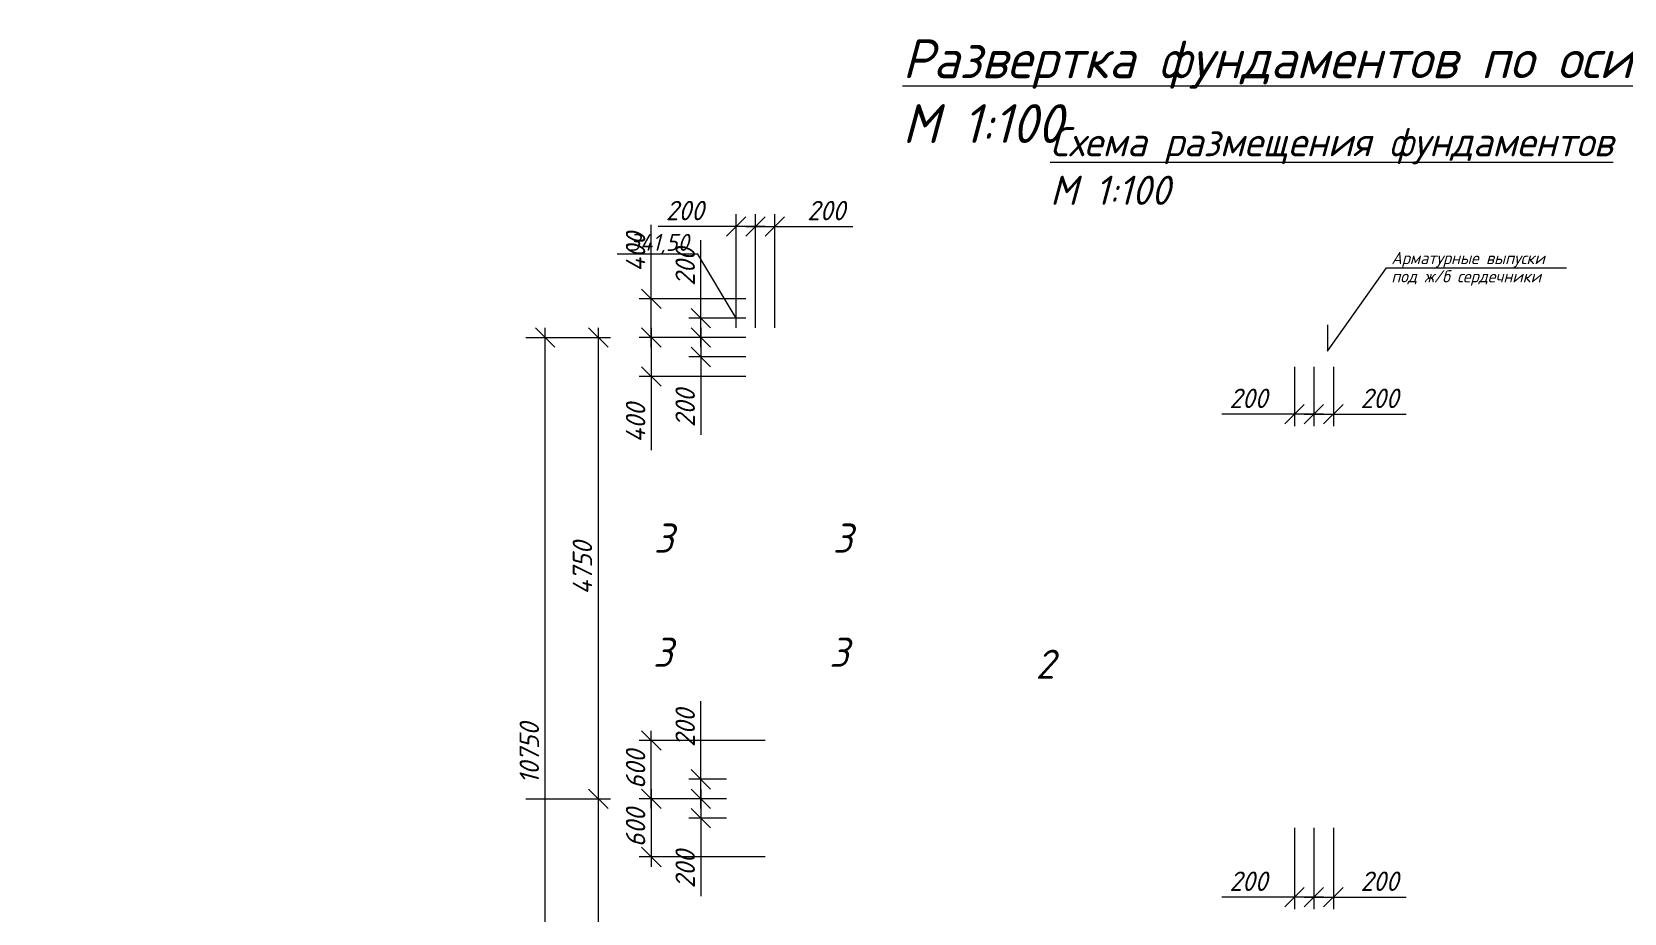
# Model space of a CAD drawing. Header units: millimetres. Extents: x 339888 to 1025294, y -263818 to -40540.
# Drawn here: x 927569 to 943964, y -220307 to -211229 of the extents above; entities that cross this region are included whole.
import ezdxf
from ezdxf import colors
from ezdxf.entities.mleader import LeaderData, LeaderLine
from ezdxf.math import Vec2, Vec3

# ---------------------------------------------------------------- set-up
doc = ezdxf.new("R2010")
doc.units = ezdxf.units.MM
doc.layers.get('0').update_dxf_attribs({"lineweight": 15})
for name, color, linetype, lineweight in [('0 @ 100', 7, 'Continuous', 15), ('0 @ 50', 7, 'Continuous', 15), ('Размеры', 250, 'Continuous', 18), ('Размеры @ 100', 250, 'Continuous', 18)]:
    doc.layers.add(name, color=color, linetype=linetype, lineweight=lineweight)
doc.styles.add('ГОСТ 2', font='GOST_Common Italic.ttf', dxfattribs={"height": 2})
doc.styles.add('ГОСТ 2.5', font='GOST_Common Italic.ttf', dxfattribs={"height": 2.5})
doc.styles.add('ГОСТ 3', font='GOST_Common Italic.ttf', dxfattribs={"height": 3})
doc.dimstyles.new('ГОСТ_2К', dxfattribs={"dimtxt": 2, "dimasz": 2, "dimexe": 1.25, "dimexo": 1, "dimtad": 1, "dimdec": 0, "dimtxsty": 'ГОСТ 2', "dimblk": 'OBLIQUE', "dimcen": -2.5, "dimdle": 1, "dimclrd": 251, "dimclre": 251, "dimclrt": 256, "dimadec": 1, "dimazin": 0, "dimtfac": 1, "dimtdec": 0, "dimtmove": 0, "dimatfit": 3, "dimfxl": 1, "dimlwd": 15, "dimlwe": 15, "dimarcsym": 1})

# ---------------------------------------------------------------- blocks, each defined once
blk = doc.blocks.new('_Oblique')
at = {"color": 0, "linetype": 'ByBlock', "lineweight": -2}
blk.add_line((-0.5, -0.5), (0.5, 0.5), dxfattribs=at)
blk = doc.blocks.new('*D366')
at = {"layer": 'Defpoints', "color": 0, "lineweight": 15, "transparency": 16777216}
for p in [(932556, -219128), (933402, -219128), (932556, -223878)]:
    blk.add_point(p, dxfattribs=at)
at = {"layer": 'Размеры', "color": 251, "lineweight": 15, "transparency": 16777216}
for p, q in [((933402, -223978), (933402, -219028)), ((932656, -219128), (933527, -219128)), ((932656, -223878), (933527, -223878))]:
    blk.add_line(p, q, dxfattribs=at)
at = {"layer": 'Размеры', "color": 251, "lineweight": 15, "transparency": 16777216, "xscale": 200, "yscale": 200, "zscale": 200}
for p, rotation in [((933402, -219128), 90), ((933402, -223878), 270)]:
    blk.add_blockref('_Oblique', p, dxfattribs=dict(at, rotation=rotation))
at = {"layer": 'Размеры', "transparency": 16777216, "insert": (933238, -221503), "char_height": 200, "attachment_point": 5, "rotation": 90, "style": 'ГОСТ 2'}
blk.add_mtext('4750', dxfattribs=at)
blk = doc.blocks.new('*D365')
at = {"layer": 'Defpoints', "color": 0, "lineweight": 15, "transparency": 16777216}
for p in [(932556, -214378), (933402, -214378), (932556, -219128)]:
    blk.add_point(p, dxfattribs=at)
at = {"layer": 'Размеры', "color": 251, "lineweight": 15, "transparency": 16777216}
for p, q in [((933402, -219228), (933402, -214278)), ((932656, -214378), (933527, -214378)), ((932656, -219128), (933527, -219128))]:
    blk.add_line(p, q, dxfattribs=at)
at = {"layer": 'Размеры', "color": 251, "lineweight": 15, "transparency": 16777216, "xscale": 200, "yscale": 200, "zscale": 200}
for p, rotation in [((933402, -214378), 90), ((933402, -219128), 270)]:
    blk.add_blockref('_Oblique', p, dxfattribs=dict(at, rotation=rotation))
at = {"layer": 'Размеры', "transparency": 16777216, "insert": (933238, -216753), "char_height": 200, "attachment_point": 5, "rotation": 90, "style": 'ГОСТ 2'}
blk.add_mtext('4750', dxfattribs=at)
blk = doc.blocks.new('*D364')
at = {"color": 251, "lineweight": 15, "transparency": 16777216}
for p, q in [((932855, -225228), (932855, -214278)), ((932656, -214378), (932980, -214378)), ((932656, -225128), (932980, -225128))]:
    blk.add_line(p, q, dxfattribs=at)
at = {"layer": 'Defpoints', "color": 0, "lineweight": 15, "transparency": 16777216}
for p in [(932556, -214378), (932855, -214378), (932556, -225128)]:
    blk.add_point(p, dxfattribs=at)
at = {"color": 251, "lineweight": 15, "transparency": 16777216, "xscale": 200, "yscale": 200, "zscale": 200}
for p, rotation in [((932855, -214378), 90), ((932855, -225128), 270)]:
    blk.add_blockref('_Oblique', p, dxfattribs=dict(at, rotation=rotation))
at = {"transparency": 16777216, "insert": (932691, -218662), "char_height": 200, "attachment_point": 5, "rotation": 90, "style": 'ГОСТ 2'}
blk.add_mtext('10750', dxfattribs=at)
blk = doc.blocks.new('_None')
blk = doc.blocks.new('*D361')
at = {"color": 251, "lineweight": 15, "transparency": 16777216}
for p, q in [((934458, -214178), (934458, -213375)), ((934920, -214178), (934333, -214178)), ((934458, -214478), (934458, -214178)), ((934920, -214378), (934333, -214378))]:
    blk.add_line(p, q, dxfattribs=at)
at = {"layer": 'Defpoints', "color": 0, "lineweight": 15, "transparency": 16777216}
for p in [(934458, -214178), (935020, -214178), (935020, -214378)]:
    blk.add_point(p, dxfattribs=at)
at = {"color": 251, "lineweight": 15, "transparency": 16777216, "xscale": 200, "yscale": 200, "zscale": 200}
for p, rotation in [((934458, -214178), 90), ((934458, -214378), 270)]:
    blk.add_blockref('_Oblique', p, dxfattribs=dict(at, rotation=rotation))
at = {"transparency": 16777216, "insert": (934296, -213650), "char_height": 200, "attachment_point": 5, "rotation": 90, "style": 'ГОСТ 2'}
blk.add_mtext('200', dxfattribs=at)
blk = doc.blocks.new('*D360')
at = {"color": 251, "lineweight": 15, "transparency": 16777216}
for p, q in [((933947, -213978), (933947, -213218)), ((934920, -213978), (933822, -213978)), ((933947, -214478), (933947, -213978)), ((934920, -214378), (933822, -214378))]:
    blk.add_line(p, q, dxfattribs=at)
at = {"layer": 'Defpoints', "color": 0, "lineweight": 15, "transparency": 16777216}
for p in [(933947, -213978), (935020, -213978), (935020, -214378)]:
    blk.add_point(p, dxfattribs=at)
at = {"color": 251, "lineweight": 15, "transparency": 16777216, "xscale": 200, "yscale": 200, "zscale": 200}
for p, rotation in [((933947, -213978), 90), ((933947, -214378), 270)]:
    blk.add_blockref('_Oblique', p, dxfattribs=dict(at, rotation=rotation))
at = {"transparency": 16777216, "insert": (933785, -213498), "char_height": 200, "attachment_point": 5, "rotation": 90, "style": 'ГОСТ 2'}
blk.add_mtext('400', dxfattribs=at)
blk = doc.blocks.new('*D359')
at = {"color": 251, "lineweight": 15, "transparency": 16777216}
for p, q in [((934458, -214278), (934458, -214578)), ((934920, -214378), (934333, -214378)), ((934920, -214578), (934333, -214578)), ((934458, -214578), (934458, -215381))]:
    blk.add_line(p, q, dxfattribs=at)
at = {"layer": 'Defpoints', "color": 0, "lineweight": 15, "transparency": 16777216}
for p in [(935020, -214378), (934458, -214578), (935020, -214578)]:
    blk.add_point(p, dxfattribs=at)
at = {"color": 251, "lineweight": 15, "transparency": 16777216, "xscale": 200, "yscale": 200, "zscale": 200}
for p, rotation in [((934458, -214378), 90), ((934458, -214578), 270)]:
    blk.add_blockref('_Oblique', p, dxfattribs=dict(at, rotation=rotation))
at = {"transparency": 16777216, "insert": (934296, -215106), "char_height": 200, "attachment_point": 5, "rotation": 90, "style": 'ГОСТ 2'}
blk.add_mtext('200', dxfattribs=at)
blk = doc.blocks.new('*D358')
at = {"color": 251, "lineweight": 15, "transparency": 16777216}
for p, q in [((933947, -214278), (933947, -214778)), ((934920, -214378), (933822, -214378)), ((934920, -214778), (933822, -214778)), ((933947, -214778), (933947, -215537))]:
    blk.add_line(p, q, dxfattribs=at)
at = {"layer": 'Defpoints', "color": 0, "lineweight": 15, "transparency": 16777216}
for p in [(935020, -214378), (933947, -214778), (935020, -214778)]:
    blk.add_point(p, dxfattribs=at)
at = {"color": 251, "lineweight": 15, "transparency": 16777216, "xscale": 200, "yscale": 200, "zscale": 200}
for p, rotation in [((933947, -214378), 90), ((933947, -214778), 270)]:
    blk.add_blockref('_Oblique', p, dxfattribs=dict(at, rotation=rotation))
at = {"transparency": 16777216, "insert": (933785, -215258), "char_height": 200, "attachment_point": 5, "rotation": 90, "style": 'ГОСТ 2'}
blk.add_mtext('400', dxfattribs=at)
blk = doc.blocks.new('*D357')
at = {"color": 251, "lineweight": 15, "transparency": 16777216}
for p, q in [((934458, -218928), (934458, -218125)), ((934720, -218928), (934333, -218928)), ((934458, -219228), (934458, -218928)), ((934720, -219128), (934333, -219128))]:
    blk.add_line(p, q, dxfattribs=at)
at = {"layer": 'Defpoints', "color": 0, "lineweight": 15, "transparency": 16777216}
for p in [(934458, -218928), (934820, -218928), (934820, -219128)]:
    blk.add_point(p, dxfattribs=at)
at = {"color": 251, "lineweight": 15, "transparency": 16777216, "xscale": 200, "yscale": 200, "zscale": 200}
for p, rotation in [((934458, -218928), 90), ((934458, -219128), 270)]:
    blk.add_blockref('_Oblique', p, dxfattribs=dict(at, rotation=rotation))
at = {"transparency": 16777216, "insert": (934296, -218400), "char_height": 200, "attachment_point": 5, "rotation": 90, "style": 'ГОСТ 2'}
blk.add_mtext('200', dxfattribs=at)
blk = doc.blocks.new('*D356')
at = {"color": 251, "lineweight": 15, "transparency": 16777216}
for p, q in [((935120, -218528), (933822, -218528)), ((933947, -219228), (933947, -218428)), ((934720, -219128), (933822, -219128))]:
    blk.add_line(p, q, dxfattribs=at)
at = {"layer": 'Defpoints', "color": 0, "lineweight": 15, "transparency": 16777216}
for p in [(933947, -218528), (935220, -218528), (934820, -219128)]:
    blk.add_point(p, dxfattribs=at)
at = {"color": 251, "lineweight": 15, "transparency": 16777216, "xscale": 200, "yscale": 200, "zscale": 200}
for p, rotation in [((933947, -218528), 90), ((933947, -219128), 270)]:
    blk.add_blockref('_Oblique', p, dxfattribs=dict(at, rotation=rotation))
at = {"transparency": 16777216, "insert": (933785, -218828), "char_height": 200, "attachment_point": 5, "rotation": 90, "style": 'ГОСТ 2'}
blk.add_mtext('600', dxfattribs=at)
blk = doc.blocks.new('*D355')
at = {"color": 251, "lineweight": 15, "transparency": 16777216}
for p, q in [((934458, -219028), (934458, -219328)), ((934720, -219128), (934333, -219128)), ((934720, -219328), (934333, -219328)), ((934458, -219328), (934458, -220131))]:
    blk.add_line(p, q, dxfattribs=at)
at = {"layer": 'Defpoints', "color": 0, "lineweight": 15, "transparency": 16777216}
for p in [(934820, -219128), (934458, -219328), (934820, -219328)]:
    blk.add_point(p, dxfattribs=at)
at = {"color": 251, "lineweight": 15, "transparency": 16777216, "xscale": 200, "yscale": 200, "zscale": 200}
for p, rotation in [((934458, -219128), 90), ((934458, -219328), 270)]:
    blk.add_blockref('_Oblique', p, dxfattribs=dict(at, rotation=rotation))
at = {"transparency": 16777216, "insert": (934296, -219856), "char_height": 200, "attachment_point": 5, "rotation": 90, "style": 'ГОСТ 2'}
blk.add_mtext('200', dxfattribs=at)
blk = doc.blocks.new('*D354')
at = {"color": 251, "lineweight": 15, "transparency": 16777216}
for p, q in [((933947, -219028), (933947, -219828)), ((934720, -219128), (933822, -219128)), ((935120, -219728), (933822, -219728))]:
    blk.add_line(p, q, dxfattribs=at)
at = {"layer": 'Defpoints', "color": 0, "lineweight": 15, "transparency": 16777216}
for p in [(934820, -219128), (933947, -219728), (935220, -219728)]:
    blk.add_point(p, dxfattribs=at)
at = {"color": 251, "lineweight": 15, "transparency": 16777216, "xscale": 200, "yscale": 200, "zscale": 200}
for p, rotation in [((933947, -219128), 90), ((933947, -219728), 270)]:
    blk.add_blockref('_Oblique', p, dxfattribs=dict(at, rotation=rotation))
at = {"transparency": 16777216, "insert": (933785, -219428), "char_height": 200, "attachment_point": 5, "rotation": 90, "style": 'ГОСТ 2'}
blk.add_mtext('600', dxfattribs=at)
blk = doc.blocks.new('*D349')
at = {"color": 251, "lineweight": 15, "transparency": 16777216}
for p, q in [((934820, -214278), (934820, -213108)), ((935020, -214278), (935020, -213108)), ((934820, -213233), (934017, -213233)), ((935120, -213233), (934820, -213233))]:
    blk.add_line(p, q, dxfattribs=at)
at = {"layer": 'Defpoints', "color": 0, "lineweight": 15, "transparency": 16777216}
for p in [(934820, -213233), (934820, -214378), (935020, -214378)]:
    blk.add_point(p, dxfattribs=at)
at = {"color": 251, "lineweight": 15, "transparency": 16777216, "xscale": 200, "yscale": 200, "zscale": 200, "rotation": 180}
blk.add_blockref('_Oblique', (934820, -213233), dxfattribs=at)
at = {"color": 251, "lineweight": 15, "transparency": 16777216, "xscale": 200, "yscale": 200, "zscale": 200}
blk.add_blockref('_Oblique', (935020, -213233), dxfattribs=at)
at = {"transparency": 16777216, "insert": (934292, -213070), "char_height": 200, "attachment_point": 5, "style": 'ГОСТ 2'}
blk.add_mtext('200', dxfattribs=at)
blk = doc.blocks.new('*D348')
at = {"color": 251, "lineweight": 15, "transparency": 16777216}
for p, q in [((935020, -214278), (935020, -213108)), ((935220, -214278), (935220, -213108)), ((934920, -213233), (935220, -213233)), ((935220, -213233), (936023, -213233))]:
    blk.add_line(p, q, dxfattribs=at)
at = {"layer": 'Defpoints', "color": 0, "lineweight": 15, "transparency": 16777216}
for p in [(935220, -213233), (935020, -214378), (935220, -214378)]:
    blk.add_point(p, dxfattribs=at)
at = {"color": 251, "lineweight": 15, "transparency": 16777216, "xscale": 200, "yscale": 200, "zscale": 200, "rotation": 180}
blk.add_blockref('_Oblique', (935020, -213233), dxfattribs=at)
at = {"color": 251, "lineweight": 15, "transparency": 16777216, "xscale": 200, "yscale": 200, "zscale": 200}
blk.add_blockref('_Oblique', (935220, -213233), dxfattribs=at)
at = {"transparency": 16777216, "insert": (935748, -213070), "char_height": 200, "attachment_point": 5, "style": 'ГОСТ 2'}
blk.add_mtext('200', dxfattribs=at)
blk = doc.blocks.new('*D331')
at = {"color": 251, "lineweight": 15, "transparency": 16777216}
for p, q in [((940570, -214678), (940570, -215291)), ((940770, -214678), (940770, -215291)), ((940570, -215166), (939820, -215166)), ((940870, -215166), (940570, -215166))]:
    blk.add_line(p, q, dxfattribs=at)
at = {"layer": 'Defpoints', "color": 0, "lineweight": 15, "transparency": 16777216}
for p in [(940570, -214578), (940770, -214578), (940570, -215166)]:
    blk.add_point(p, dxfattribs=at)
at = {"color": 251, "lineweight": 15, "transparency": 16777216, "xscale": 200, "yscale": 200, "zscale": 200, "rotation": 180}
blk.add_blockref('_Oblique', (940570, -215166), dxfattribs=at)
at = {"color": 251, "lineweight": 15, "transparency": 16777216, "xscale": 200, "yscale": 200, "zscale": 200}
blk.add_blockref('_Oblique', (940770, -215166), dxfattribs=at)
at = {"transparency": 16777216, "insert": (940095, -215004), "char_height": 200, "attachment_point": 5, "style": 'ГОСТ 2'}
blk.add_mtext('200', dxfattribs=at)
blk = doc.blocks.new('*D330')
at = {"color": 251, "lineweight": 15, "transparency": 16777216}
for p, q in [((940570, -219428), (940570, -220266)), ((940770, -219428), (940770, -220266)), ((940570, -220141), (939820, -220141)), ((940870, -220141), (940570, -220141))]:
    blk.add_line(p, q, dxfattribs=at)
at = {"layer": 'Defpoints', "color": 0, "lineweight": 15, "transparency": 16777216}
for p in [(940570, -219328), (940770, -219328), (940570, -220141)]:
    blk.add_point(p, dxfattribs=at)
at = {"color": 251, "lineweight": 15, "transparency": 16777216, "xscale": 200, "yscale": 200, "zscale": 200, "rotation": 180}
blk.add_blockref('_Oblique', (940570, -220141), dxfattribs=at)
at = {"color": 251, "lineweight": 15, "transparency": 16777216, "xscale": 200, "yscale": 200, "zscale": 200}
blk.add_blockref('_Oblique', (940770, -220141), dxfattribs=at)
at = {"transparency": 16777216, "insert": (940095, -219978), "char_height": 200, "attachment_point": 5, "style": 'ГОСТ 2'}
blk.add_mtext('200', dxfattribs=at)
blk = doc.blocks.new('*D323')
at = {"color": 251, "lineweight": 15, "transparency": 16777216}
for p, q in [((940770, -214678), (940770, -215291)), ((940970, -214678), (940970, -215291)), ((940670, -215166), (940970, -215166)), ((940970, -215166), (941720, -215166))]:
    blk.add_line(p, q, dxfattribs=at)
at = {"layer": 'Defpoints', "color": 0, "lineweight": 15, "transparency": 16777216}
for p in [(940770, -214578), (940970, -214578), (940970, -215166)]:
    blk.add_point(p, dxfattribs=at)
at = {"color": 251, "lineweight": 15, "transparency": 16777216, "xscale": 200, "yscale": 200, "zscale": 200, "rotation": 180}
blk.add_blockref('_Oblique', (940770, -215166), dxfattribs=at)
at = {"color": 251, "lineweight": 15, "transparency": 16777216, "xscale": 200, "yscale": 200, "zscale": 200}
blk.add_blockref('_Oblique', (940970, -215166), dxfattribs=at)
at = {"transparency": 16777216, "insert": (941445, -215004), "char_height": 200, "attachment_point": 5, "style": 'ГОСТ 2'}
blk.add_mtext('200', dxfattribs=at)
blk = doc.blocks.new('*D322')
at = {"color": 251, "lineweight": 15, "transparency": 16777216}
for p, q in [((940770, -219428), (940770, -220266)), ((940970, -219428), (940970, -220266)), ((940670, -220141), (940970, -220141)), ((940970, -220141), (941720, -220141))]:
    blk.add_line(p, q, dxfattribs=at)
at = {"layer": 'Defpoints', "color": 0, "lineweight": 15, "transparency": 16777216}
for p in [(940770, -219328), (940970, -219328), (940970, -220141)]:
    blk.add_point(p, dxfattribs=at)
at = {"color": 251, "lineweight": 15, "transparency": 16777216, "xscale": 200, "yscale": 200, "zscale": 200, "rotation": 180}
blk.add_blockref('_Oblique', (940770, -220141), dxfattribs=at)
at = {"color": 251, "lineweight": 15, "transparency": 16777216, "xscale": 200, "yscale": 200, "zscale": 200}
blk.add_blockref('_Oblique', (940970, -220141), dxfattribs=at)
at = {"transparency": 16777216, "insert": (941445, -219978), "char_height": 200, "attachment_point": 5, "style": 'ГОСТ 2'}
blk.add_mtext('200', dxfattribs=at)

msp = doc.modelspace()

# ---------------------------------------------------------------- texts
at = {"layer": '0 @ 100', "style": 'ГОСТ 3'}
for s, p in [('3', (933973.72247, -216593.83936)), ('3', (935815.89487, -216593.83936)), ('2', (937903.72703, -217892.8543))]:
    msp.add_text(s, height=300, dxfattribs=at).set_placement(p)
at = {"layer": '0 @ 100', "insert": (936372.82882, -211306.89749), "char_height": 400, "attachment_point": 1, "style": 'ГОСТ 3'}
msp.add_mtext_dynamic_manual_height_columns('\\pi161.18;{\\LРазвертка фундаментов по оси "А"\\P\\pi3923.4;}М 1:100', width=9455.0816312, gutter_width=1500, heights=[0], dxfattribs=at)
at = {"layer": '0 @ 50', "style": 'ГОСТ 3'}
for p in [(933964.61761, -217770.12272), (935778.42753, -217770.12272)]:
    msp.add_text('3', height=300, dxfattribs=at).set_placement(p)
at = {"layer": '0 @ 50', "insert": (938019.37419, -212210.9344), "char_height": 300, "attachment_point": 1, "style": 'ГОСТ 3'}
msp.add_mtext_dynamic_manual_height_columns('\\pi33.265;{\\LСхема размещения фундаментов\\P\\pi2532.8;}М 1:100', width=6271.7564375, gutter_width=750, heights=[0], dxfattribs=at)

# ---------------------------------------------------------------- dimensions: what is measured, and where the dimension line sits
at = {"layer": '0 @ 100'}
for base, p1, p2, angle, picture, middle in [((934819.88881, -213232.60492), (935019.88881, -214377.6781), (934819.88881, -214377.6781), 180, '*D349', (934291.85851, -213232.60492)), ((934458.38985, -214177.6781), (935019.88881, -214377.6781), (935019.88881, -214177.6781), 90, '*D361', (934458.38985, -213649.6478)), ((932854.93439, -214377.6781), (932555.69835, -225127.6781), (932555.69835, -214377.6781), 90, '*D364', (932854.93439, -218662.43263)), ((934458.38985, -214577.6781), (935019.88881, -214377.6781), (935019.88881, -214577.6781), 270, '*D359', (934458.38985, -215105.70841)), ((934458.38985, -218927.6781), (934819.88881, -219127.6781), (934819.88881, -218927.6781), 90, '*D357', (934458.38985, -218399.6478)), ((934458.38985, -219327.6781), (934819.88881, -219127.6781), (934819.88881, -219327.6781), 270, '*D355', (934458.38985, -219855.70841))]:
    dim = msp.add_linear_dim(base=base, p1=p1, p2=p2, angle=angle, dimstyle='ГОСТ_2К', override={"dimscale": 100, "dimtix": 0, "dimtofl": 1, "dimtmove": 0, "dimatfit": 3}, dxfattribs=at)
    dim.commit()
    dim.dimension.update_dxf_attribs({"geometry": picture, "text_midpoint": middle, "dimtype": 160})
dim = msp.add_linear_dim(base=(935219.88881, -213232.60492), p1=(935019.88881, -214377.6781), p2=(935219.88881, -214377.6781), dimstyle='ГОСТ_2К', override={"dimscale": 100, "dimtix": 0, "dimtofl": 1, "dimtmove": 0, "dimatfit": 3}, dxfattribs=at)
dim.commit()
dim.dimension.update_dxf_attribs({"geometry": '*D348', "text_midpoint": (935747.91912, -213232.60492), "dimtype": 160})
for base, p1, p2, angle, picture, middle in [((933947.4241, -213977.6781), (935019.88881, -214377.6781), (935019.88881, -213977.6781), 90, '*D360', (933784.9241, -213497.82962)), ((933947.4241, -214777.6781), (935019.88881, -214377.6781), (935019.88881, -214777.6781), 270, '*D358', (933784.9241, -215257.52659)), ((940969.88881, -215166.28599), (940769.88881, -214577.6781), (940969.88881, -214577.6781), 180, '*D323', (941444.81305, -215003.78599)), ((933947.4241, -218527.6781), (934819.88881, -219127.6781), (935219.88881, -218527.6781), 90, '*D356', (933784.9241, -218827.6781)), ((933947.4241, -219727.6781), (934819.88881, -219127.6781), (935219.88881, -219727.6781), 270, '*D354', (933784.9241, -219427.6781)), ((940969.88881, -220140.51559), (940769.88881, -219327.6781), (940969.88881, -219327.6781), 180, '*D322', (941444.81305, -219978.01559))]:
    dim = msp.add_linear_dim(base=base, p1=p1, p2=p2, angle=angle, dimstyle='ГОСТ_2К', override={"dimscale": 100, "dimtix": 0, "dimtofl": 1, "dimtmove": 0, "dimatfit": 3}, dxfattribs=at)
    dim.commit()
    dim.dimension.update_dxf_attribs({"geometry": picture, "text_midpoint": middle})
for base, p1, p2, picture, middle in [((940569.88881, -215166.28599), (940769.88881, -214577.6781), (940569.88881, -214577.6781), '*D331', (940094.96457, -215003.78599)), ((940569.88881, -220140.51559), (940769.88881, -219327.6781), (940569.88881, -219327.6781), '*D330', (940094.96457, -219978.01559))]:
    dim = msp.add_linear_dim(base=base, p1=p1, p2=p2, dimstyle='ГОСТ_2К', override={"dimscale": 100, "dimtix": 0, "dimtofl": 1, "dimtmove": 0, "dimatfit": 3}, dxfattribs=at)
    dim.commit()
    dim.dimension.update_dxf_attribs({"geometry": picture, "text_midpoint": middle})
at = {"layer": 'Размеры @ 100'}
for base, p1, p2, picture, middle in [((933402.12319, -214377.6781), (932555.69835, -219127.6781), (932555.69835, -214377.6781), '*D365', (933238.33532, -216752.6781)), ((933402.12319, -219127.6781), (932555.69835, -223877.6781), (932555.69835, -219127.6781), '*D366', (933238.33532, -221502.6781))]:
    dim = msp.add_linear_dim(base=base, p1=p1, p2=p2, angle=90, dimstyle='ГОСТ_2К', override={"dimscale": 100, "dimtix": 0, "dimtofl": 1, "dimtmove": 1, "dimatfit": 3}, dxfattribs=at)
    dim.commit()
    dim.dimension.update_dxf_attribs({"geometry": picture, "text_midpoint": middle})

# ---------------------------------------------------------------- leaders
at = {"layer": '0 @ 50', "color": 5}
ml = msp.add_multileader_mtext('Standard', dxfattribs=at)
ml.set_content('{\\fGOST Common|b1|i1|c204|p34;340,80}', color=5, style='ГОСТ 2.5')
ml.set_leader_properties(color=251, linetype='ByLayer', lineweight=15)
ml.set_arrow_properties(name='NONE')
ml.build(insert=Vec2(0, 0))
ml.multileader.update_dxf_attribs({"text_left_attachment_type": 6, "text_right_attachment_type": 6, "dogleg_length": 0.85151, "arrow_head_size": 0, "scale": 50})
ctx = ml.context
ctx.base_point, ctx.scale, ctx.char_height, ctx.arrow_head_size, ctx.landing_gap_size, ctx.plane_origin = Vec3(947878.38462, -213463.2243), 50, 175, 0, 50, Vec3(946819.88881, -214177.6781)
ctx.left_attachment, ctx.right_attachment, ctx.text_align_type = 6, 6, 2
notes = []
notes.append((ctx, [(0, (1, 1, 0), (947835.80913, -213463.2243), (1, 0), 42.57549, [(0, [(946819.88881, -214177.6781)], 0, [])])]))
ctx.mtext.insert, ctx.mtext.width, ctx.mtext.alignment, ctx.mtext.flow_direction = Vec3(948621.67409, -213253.2243), 706.8939394, 3, 5
ml = msp.add_multileader_mtext('Standard', dxfattribs=at)
ml.set_content('{\\fGOST Common|b1|i1|c204|p34;341,50}', color=5, style='ГОСТ 2.5')
ml.set_leader_properties(color=251, linetype='ByLayer', lineweight=15)
ml.set_arrow_properties(name='NONE')
ml.build(insert=Vec2(0, 0))
ml.multileader.update_dxf_attribs({"text_left_attachment_type": 6, "text_right_attachment_type": 6, "dogleg_length": 0.85151, "arrow_head_size": 0, "scale": 50})
ctx = ml.context
ctx.base_point, ctx.scale, ctx.char_height, ctx.arrow_head_size, ctx.landing_gap_size, ctx.plane_origin = Vec3(933624.39822, -213520.14456), 50, 175, 0, 50, Vec3(934819.88881, -214177.6781)
ctx.left_attachment, ctx.right_attachment, ctx.text_align_type = 6, 6, 2
notes.append((ctx, [(0, (1, 1, 0), (934425.00003, -213520.14456), (-1, 0), 42.57549, [(0, [(934819.88881, -214177.6781)], 0, [])])]))
ctx.mtext.insert, ctx.mtext.alignment, ctx.mtext.flow_direction = Vec3(934332.42454, -213310.14456), 3, 5
at = {"layer": '0 @ 50'}
ml = msp.add_multileader_mtext('Standard', dxfattribs=at)
ml.set_content('Арматурные выпуски\\Pпод ж/б сердечники', color=256, style='ГОСТ 2.5')
ml.set_leader_properties(color=251, linetype='ByLayer', lineweight=15)
ml.set_arrow_properties(name='NONE')
ml.build(insert=Vec2(0, 0))
ml.multileader.update_dxf_attribs({"text_left_attachment_type": 6, "text_right_attachment_type": 6, "dogleg_length": 0, "arrow_head_size": 0, "scale": 50})
ctx = ml.context
ctx.base_point, ctx.scale, ctx.char_height, ctx.arrow_head_size, ctx.landing_gap_size, ctx.plane_origin = Vec3(941516.84215, -213659.53788), 50, 125, 0, 50, Vec3(940910.22062, -214246.03993)
ctx.left_attachment, ctx.right_attachment = 6, 6
notes.append((ctx, [(0, (1, 1, 0), (941516.84215, -213659.53788), (1, 0), 0, [(1, [(940910.22062, -214246.03993), (940909.19949, -214517.25084)], 0, [])])]))
ctx.mtext.insert, ctx.mtext.line_spacing_factor, ctx.mtext.flow_direction = Vec3(941566.84215, -213497.03788), 0.9, 5
for ctx, leaders in notes:
    for number, flags, end, landing, length, lines in leaders:
        leader = LeaderData()
        leader.index, (leader.has_last_leader_line, leader.has_dogleg_vector, leader.attachment_direction) = number, flags
        leader.last_leader_point, leader.dogleg_vector, leader.dogleg_length = Vec3(end), Vec3(landing), length
        for number, points, colour, breaks in lines:
            line = LeaderLine()
            line.index, line.vertices, line.color, line.breaks = number, Vec3.list(points), colors.encode_raw_color(colour), breaks
            leader.lines.append(line)
        ctx.leaders.append(leader)

doc.saveas('drawing.dxf')
